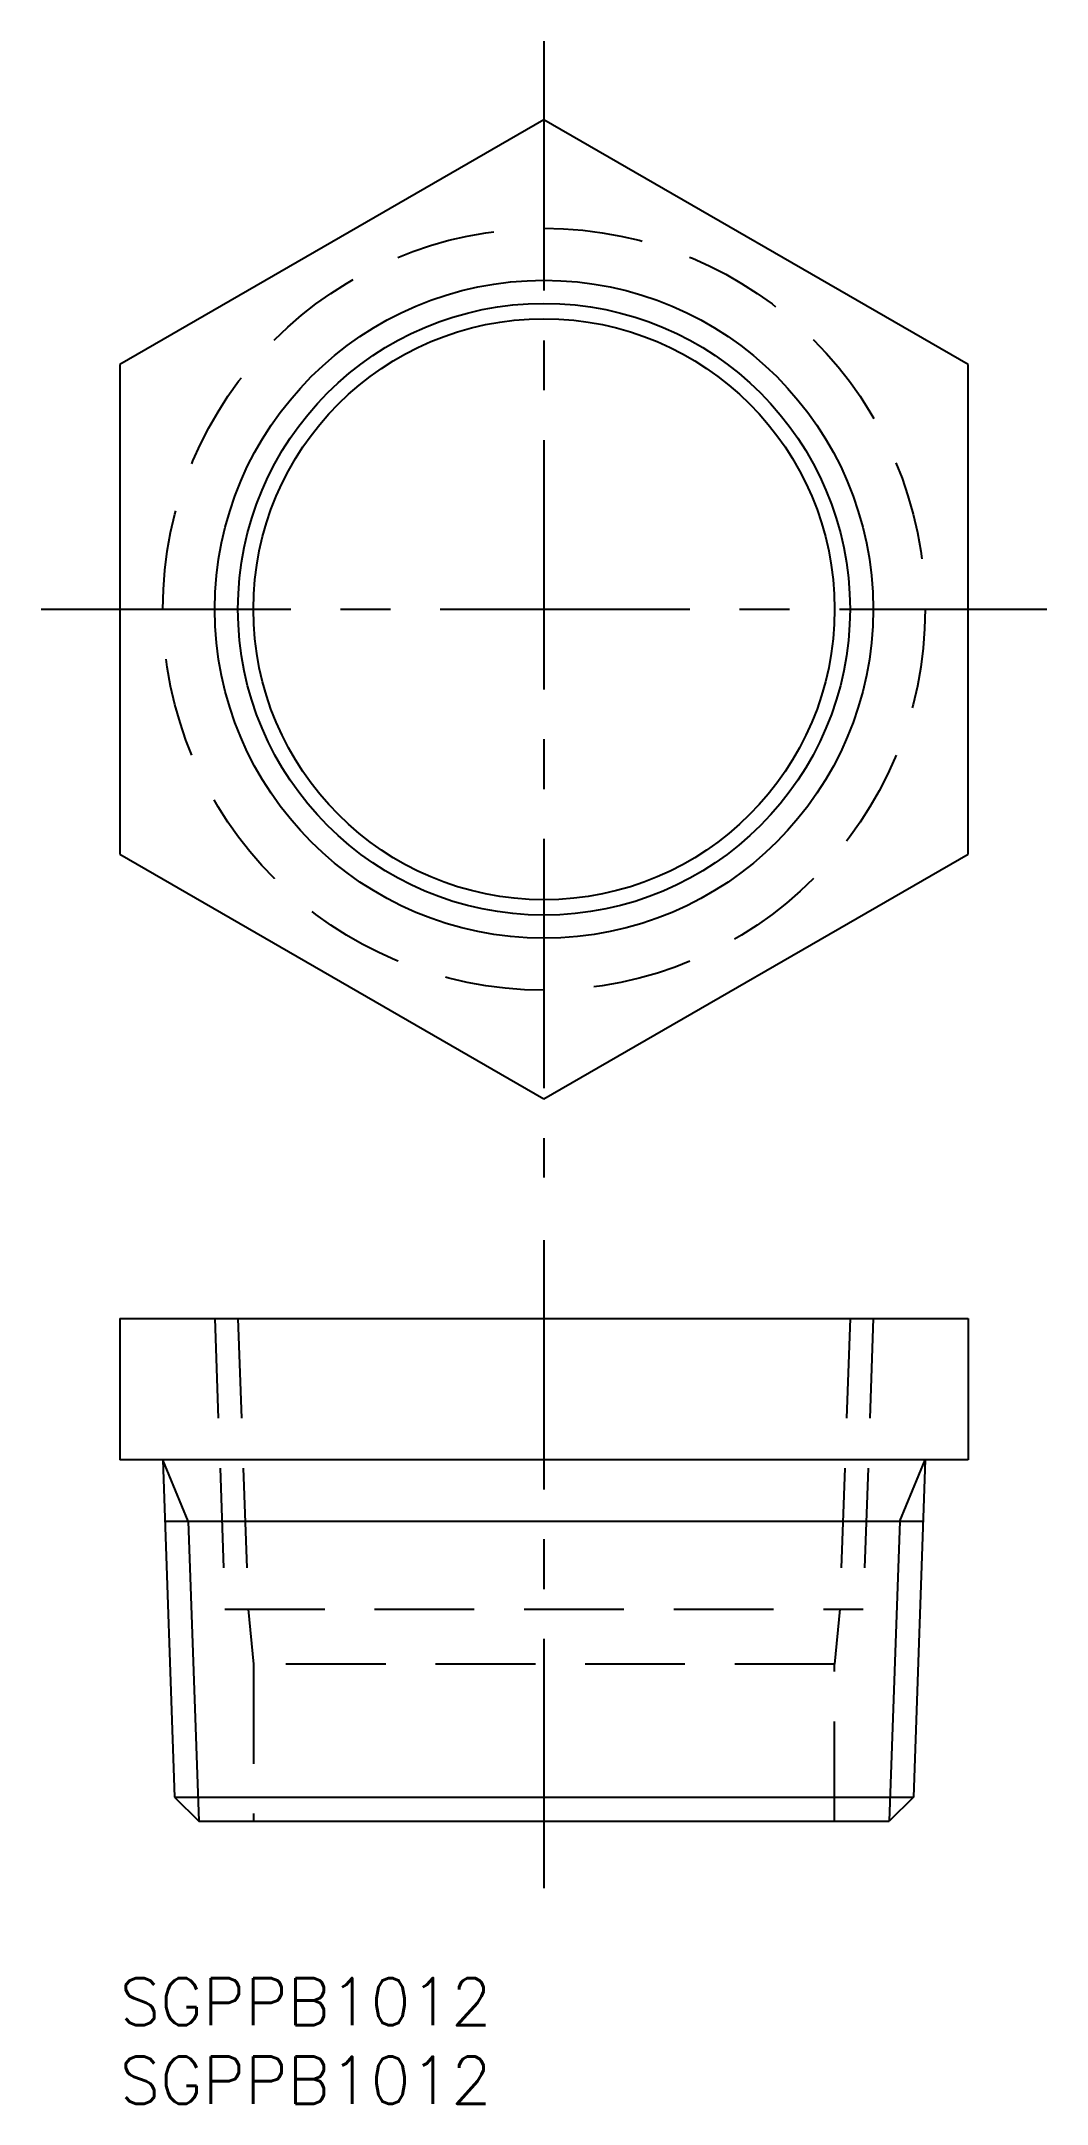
# Model space of a CAD drawing. Extents: x -5 to 59, y -8 to 123.
import ezdxf

# ---------------------------------------------------------------- set-up
doc = ezdxf.new("R2010")
doc.units = 0
doc.header["$LTSCALE"] = 0.5
doc.linetypes.add('CENTER', pattern=[50.8, 31.75, -6.35, 6.35, -6.35])
doc.linetypes.add('DASHED', pattern=[19.05, 12.7, -6.35])
for name, color, linetype in [('MSM_CENTER', 1, 'CENTER'), ('MSM_CONTINUOUS', 7, 'CONTINUOUS'), ('MSM_DASHED', 4, 'DASHED'), ('MSM_NARROW', 5, 'CONTINUOUS'), ('MSM_PART_NUMBER', 7, 'CONTINUOUS')]:
    doc.layers.add(name, color=color, linetype=linetype)
doc.styles.get("Standard").update_dxf_attribs({"font": 'txt.shx', "height": 3, "bigfont": 'bigfont.shx'})

# ---------------------------------------------------------------- blocks, each defined once
blk = doc.blocks.new('*U4')
at = {"layer": 'MSM_PART_NUMBER'}
blk.add_text('SGPPB1012', height=3, dxfattribs=at).set_placement((0, -3))
blk = doc.blocks.new('*U5')
at = {"layer": 'MSM_PART_NUMBER'}
blk.add_text('SGPPB1012', height=3, dxfattribs=at).set_placement((0, -8))

msp = doc.modelspace()

# ---------------------------------------------------------------- linework, layer by layer
at = {"layer": 'MSM_CENTER'}
for p, q in [((27, 123.35), (27, 51)), ((-5, 87.18), (59, 87.18)), ((27, 47), (27, 5))]:
    msp.add_line(p, q, dxfattribs=at)
at = {"layer": 'MSM_CONTINUOUS'}
for p, q in [((27, 118.35), (0, 102.77)), ((54, 102.77), (27, 118.35)), ((0, 102.77), (0, 71.59)), ((54, 71.59), (54, 102.77)), ((0, 71.59), (27, 56)), ((27, 56), (54, 71.59)), ((0, 42), (54, 42)), ((0, 42), (0, 33)), ((27, 42), (27, 33)), ((54, 42), (54, 33)), ((54, 33), (0, 33)), ((2.74, 33), (3.49, 11.53)), ((51.26, 33), (50.51, 11.53)), ((2.88, 29.1), (51.12, 29.1)), ((3.49, 11.53), (50.51, 11.53)), ((3.49, 11.53), (5.02, 10)), ((50.51, 11.53), (48.98, 10)), ((5.02, 10), (48.98, 10))]:
    msp.add_line(p, q, dxfattribs=at)
for radius in [19.48, 18.5]:
    msp.add_circle((27, 87.18), radius, dxfattribs=at)
at = {"layer": 'MSM_DASHED'}
for p, q in [((6.05, 42), (6.69, 23.5)), ((7.52, 42), (8.17, 23.5)), ((46.48, 42), (45.83, 23.5)), ((47.96, 42), (47.31, 23.5)), ((6.69, 23.5), (47.31, 23.5)), ((8.17, 23.5), (8.5, 20)), ((45.83, 23.5), (45.5, 20)), ((45.5, 20), (8.5, 20)), ((8.5, 20), (8.5, 10)), ((45.5, 10), (45.5, 20))]:
    msp.add_line(p, q, dxfattribs=at)
msp.add_circle((27, 87.18), 24.26, dxfattribs=at)
at = {"layer": 'MSM_NARROW'}
for p, q in [((4.35, 29.1), (2.74, 33)), ((49.65, 29.1), (51.26, 33)), ((4.35, 29.1), (5.02, 10)), ((49.65, 29.1), (48.98, 10))]:
    msp.add_line(p, q, dxfattribs=at)
msp.add_circle((27, 87.18), 20.95, dxfattribs=at)

# ---------------------------------------------------------------- block references
at = {"layer": 'MSM_CONTINUOUS'}
for name in ['*U4', '*U5']:
    msp.add_blockref(name, (0, 0), dxfattribs=at)

doc.saveas('drawing.dxf')
